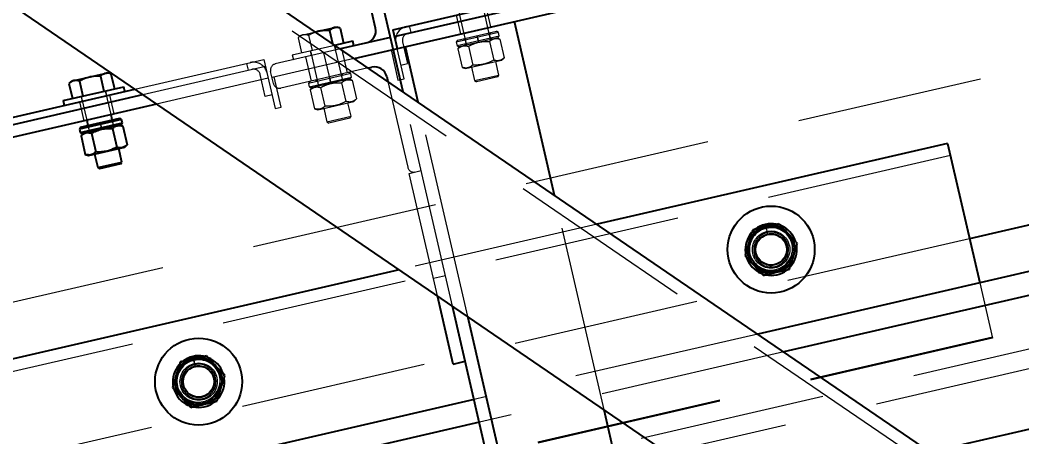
# Model space of a CAD drawing. Header units: millimetres. Extents: x 1293 to 41893, y 1011 to 26911.
# Drawn here: x 12661 to 13002, y 5760.1 to 5902.1 of the extents above; entities that cross this region are included whole.
import ezdxf

# ---------------------------------------------------------------- set-up
doc = ezdxf.new("R2010")
doc.units = ezdxf.units.MM
doc.header["$LTSCALE"] = 50
doc.linetypes.add('HIDDEN', pattern=[1.905, 1.27, -0.635])
doc.layers.add('CAPA_1', color=7, linetype='Continuous')
doc.layers.add('STRUC', color=4, linetype='Continuous')
doc.styles.add('SLDTEXTSTYLE0', font='TXT', dxfattribs={"width": 0.75})
doc.dimstyles.new('SLDDIMSTYLE0', dxfattribs={"dimtxt": 100, "dimasz": 100, "dimexe": 0, "dimexo": 0.0625, "dimgap": 25, "dimtad": 2, "dimdec": 0, "dimlfac": 1.5, "dimrnd": 1e-09, "dimzin": 12, "dimdsep": 46, "dimtxsty": 'SLDTEXTSTYLE0', "dimsah": 1, "dimcen": 0.09, "dimadec": 0, "dimazin": 3, "dimtfac": 1, "dimtdec": 0, "dimtofl": 0, "dimtmove": 0, "dimatfit": 3, "dimfxl": 1, "dimfrac": 2, "dimtolj": 1, "dimtzin": 12, "dimarcsym": 0})
doc.dimstyles.new('SLDDIMSTYLE1', dxfattribs={"dimtxt": 100, "dimasz": 100, "dimexe": 0, "dimexo": 0.0625, "dimgap": 25, "dimtad": 2, "dimdec": 4, "dimlfac": 75, "dimzin": 12, "dimdsep": 46, "dimtxsty": 'SLDTEXTSTYLE0', "dimsah": 1, "dimcen": 0.09, "dimadec": 0, "dimazin": 3, "dimtfac": 1, "dimtdec": 0, "dimtofl": 0, "dimtmove": 0, "dimatfit": 3, "dimfxl": 1, "dimfrac": 2, "dimtolj": 1, "dimtzin": 12, "dimarcsym": 0})

# ---------------------------------------------------------------- blocks, each defined once
blk = doc.blocks.new('_D_3')
at = {"layer": 'CAPA_1', "transparency": 16777216}
blk.add_arc((9899.27, 4708.49), 5214.32, 0, 13, dxfattribs=at)
for points in [[(14979.94, 5881.46), (14986.48, 5780.49), (15016.52, 5787.13)], [(15113.58, 4708.49), (15128.01, 4808.64), (15097.24, 4808.34)]]:
    blk.add_solid(points, dxfattribs=at)
at = {"layer": 'CAPA_1', "transparency": 16777216, "insert": (15196.76, 5413.27), "char_height": 100, "attachment_point": 1, "rotation": 276.5, "style": 'SLDTEXTSTYLE0'}
blk.add_mtext('13°', dxfattribs=at)
blk = doc.blocks.new('_D_5')
at = {"layer": 'CAPA_1', "transparency": 16777216}
for p, q in [((11574.4, 7831.18), (17588.06, 7831.18)), ((17538.06, 7831.18), (17538.06, 4708.49)), ((16485.16, 4708.49), (17588.06, 4708.49))]:
    blk.add_line(p, q, dxfattribs=at)
for points in [[(17538.06, 7831.18), (17522.68, 7731.18), (17553.45, 7731.18)], [(17538.06, 4708.49), (17553.45, 4808.49), (17522.68, 4808.49)]]:
    blk.add_solid(points, dxfattribs=at)
at = {"layer": 'CAPA_1', "transparency": 16777216, "insert": (17409.15, 6122.06), "char_height": 100, "attachment_point": 1, "rotation": 90, "style": 'SLDTEXTSTYLE0'}
blk.add_mtext('4684', dxfattribs=at)

msp = doc.modelspace()

# ---------------------------------------------------------------- linework, layer by layer
at = {"color": 1, "linetype": 'HIDDEN', "lineweight": 18}
for p, q in [((12647.6649906, 5803.5580313), (13641.5224567, 6033.0081067)), ((11109.0187386, 5352.5451709), (13669.0136889, 5943.5665743)), ((13664.0175621, 5935.5711002), (12670.160096, 5706.1210248)), ((12821.1637752, 5895.4949702), (12818.3716527, 5907.5889814)), ((12809.471695, 5903.7963893), (12810.9572717, 5897.3616494)), ((12810.1219862, 5905.6843958), (12812.9141086, 5893.5903846)), ((12821.2693549, 5899.7423814), (12819.7837781, 5906.1771213)), ((12794.1406103, 5897.8239046), (12793.6073264, 5900.1338112)), ((12756.4534125, 5896.8358184), (12755.6240063, 5896.0623846)), ((12756.4534125, 5896.8358184), (12761.5865693, 5898.0209011)), ((12759.1962167, 5896.8870944), (12760.3782546, 5891.7671255)), ((12823.8285686, 5897.8784741), (12809.4741489, 5894.5644951)), ((12809.7426954, 5893.4012921), (12824.0971152, 5896.7152711)), ((12809.8707164, 5895.1991359), (12823.1939279, 5898.2750416)), ((12816.5323221, 5896.7370887), (12817.0389419, 5894.5426774)), ((12816.6840976, 5896.2290429), (12816.5691209, 5896.7455844)), ((12816.5847757, 5896.7491986), (12816.7078722, 5896.2345317)), ((12820.8091907, 5897.1813957), (12821.2057582, 5897.8160365)), ((12821.0777373, 5896.0181927), (12820.8091907, 5897.1813957)), ((12823.8285686, 5897.8784741), (12823.1939279, 5898.2750416)), ((12823.7005477, 5896.0806303), (12824.0971152, 5896.7152711)), ((12824.0971152, 5896.7152711), (12823.8285686, 5897.8784741)), ((12753.6383818, 5890.2111033), (12768.1203079, 5893.5545194)), ((12755.6240063, 5896.0623846), (12756.8060442, 5890.9424158)), ((12767.3728604, 5894.0654651), (12767.5226754, 5893.4165451)), ((12770.8674208, 5881.4501169), (12768.0752983, 5893.5441281)), ((12768.5387121, 5891.9132406), (12768.157795, 5893.563174)), ((12791.2090343, 5894.714072), (12792.9252609, 5887.280278)), ((12809.8707164, 5895.1991359), (12809.4741489, 5894.5644951)), ((12809.4741489, 5894.5644951), (12809.7426954, 5893.4012921)), ((12809.7426954, 5893.4012921), (12810.3773362, 5893.0047246)), ((12823.7005477, 5896.0806303), (12810.3773362, 5893.0047246)), ((12811.858886, 5895.658141), (12812.4935268, 5895.2615734)), ((12812.7620734, 5894.0983705), (12812.3655058, 5893.4637297)), ((12812.4935268, 5895.2615734), (12812.7620734, 5894.0983705)), ((12816.6840976, 5896.2290429), (12816.9526442, 5895.06584)), ((12816.9764188, 5895.0713288), (12816.7078722, 5896.2345317)), ((12817.0757406, 5894.5511731), (12816.9526442, 5895.06584)), ((12816.9764188, 5895.0713288), (12817.0913955, 5894.5547873)), ((12820.7451048, 5894.7881315), (12822.2146011, 5888.4230438)), ((12821.712378, 5895.6216252), (12821.0777373, 5896.0181927)), ((12824.3168541, 5895.6129259), (12823.1800833, 5895.9604717)), ((12824.3168541, 5895.6129259), (12825.7864342, 5889.2474753)), ((12770.0207554, 5892.2553973), (12747.8774677, 5887.1432165)), ((12753.6383818, 5890.2111033), (12754.019299, 5888.56117)), ((12759.7431351, 5891.6204966), (12760.1240522, 5889.9705633)), ((12759.8256317, 5891.6395425), (12762.6177542, 5879.5455313)), ((12764.3313821, 5890.941902), (12766.7425875, 5880.4978241)), ((12772.4232176, 5884.1206746), (12770.5186321, 5892.3703412)), ((12787.2557199, 5891.889715), (12789.6364519, 5881.5776318)), ((12791.6988685, 5882.0537782), (12789.3181365, 5892.3658614)), ((12810.8978005, 5893.1248832), (12810.0284317, 5892.3141837)), ((12810.0284317, 5892.3141837), (12811.4980118, 5885.9487331)), ((12813.6002648, 5893.1386152), (12815.0697611, 5886.7735275)), ((12700.0687674, 5878.5387333), (12743.9859069, 5888.6778039)), ((12738.7444242, 5885.0346873), (12738.2111403, 5887.3445939)), ((12743.9859069, 5888.6778039), (12747.8522156, 5871.9309808)), ((12774.7718742, 5889.0075921), (12746.7706437, 5882.5429987)), ((12758.1441322, 5889.5134628), (12760.0487178, 5881.2637962)), ((12790.6153543, 5886.746994), (12792.9252609, 5887.280278)), ((12812.6347826, 5885.6011873), (12824.9170654, 5888.4367758)), ((12823.9661824, 5883.3564109), (12822.9007573, 5887.9712743)), ((12824.9170654, 5888.4367758), (12825.7864342, 5889.2474753)), ((12702.7293939, 5876.7199624), (12744.5191908, 5886.3678972)), ((12744.4587947, 5876.0909126), (12742.7425682, 5883.5247066)), ((12747.2475519, 5880.4772822), (12746.2937355, 5884.6087152)), ((12779.5229931, 5885.7597869), (12749.7820533, 5878.89355)), ((12773.5322142, 5883.8336207), (12759.1777944, 5880.5196418)), ((12770.5128363, 5883.1365424), (12770.9094038, 5883.7711832)), ((12770.7813828, 5881.9733394), (12770.5128363, 5883.1365424)), ((12773.5322142, 5883.8336207), (12772.8975735, 5884.2301883)), ((12773.8007608, 5882.6704178), (12773.5322142, 5883.8336207)), ((12811.4980118, 5885.9487331), (12812.6347826, 5885.6011873)), ((12814.6510907, 5886.0666888), (12815.7165159, 5881.4518253)), ((12815.7165159, 5881.4518253), (12823.9661824, 5883.3564109)), ((12823.5696149, 5882.7217701), (12823.9661824, 5883.3564109)), ((12745.4714836, 5882.2430639), (12707.4805128, 5873.4721572)), ((12749.9146323, 5872.4071272), (12747.5339003, 5882.7192103)), ((12759.574362, 5881.1542826), (12759.1777944, 5880.5196418)), ((12759.1777944, 5880.5196418), (12759.446341, 5879.3564388)), ((12759.446341, 5879.3564388), (12773.8007608, 5882.6704178)), ((12773.4041932, 5882.035777), (12760.0809818, 5878.9598713)), ((12761.5625316, 5881.6132877), (12762.1971724, 5881.2167201)), ((12762.465719, 5880.0535172), (12762.0691514, 5879.4188764)), ((12762.1971724, 5881.2167201), (12762.465719, 5880.0535172)), ((12766.3877432, 5882.1841896), (12766.2727664, 5882.7007311)), ((12766.2884213, 5882.7043453), (12766.4115178, 5882.1896784)), ((12766.3877432, 5882.1841896), (12766.6562897, 5881.0209867)), ((12766.6800644, 5881.0264755), (12766.4115178, 5882.1896784)), ((12766.7793862, 5880.5063198), (12766.6562897, 5881.0209867)), ((12766.6800644, 5881.0264755), (12766.7950411, 5880.509934)), ((12766.7909429, 5880.5089879), (12766.7425875, 5880.4978241)), ((12770.4487504, 5880.7432782), (12771.9182467, 5874.3781905)), ((12771.4160236, 5881.5767719), (12770.7813828, 5881.9733394)), ((12774.0204997, 5881.5680726), (12772.8837289, 5881.9156183)), ((12773.4041932, 5882.035777), (12773.8007608, 5882.6704178)), ((12774.0204997, 5881.5680726), (12775.4900798, 5875.202622)), ((12786.180921, 5881.208511), (12792.9416866, 5851.9244179)), ((12789.6364519, 5881.5776318), (12791.6988685, 5882.0537782)), ((12815.7165159, 5881.4518253), (12816.3511566, 5881.0552577)), ((12823.5696149, 5882.7217701), (12816.3511566, 5881.0552577)), ((12691.9460881, 5869.8857527), (12690.0795942, 5877.9704259)), ((12690.543008, 5876.3395385), (12690.1620908, 5877.9894718)), ((12692.9772964, 5870.1238259), (12691.4917196, 5876.5585658)), ((12746.7687014, 5876.6241966), (12744.4587947, 5876.0909126)), ((12759.446341, 5879.3564388), (12760.0809818, 5878.9598713)), ((12760.6014461, 5879.0800299), (12759.7320773, 5878.2693304)), ((12759.7320773, 5878.2693304), (12761.2016573, 5871.9038798)), ((12763.3039104, 5879.0937619), (12764.7734067, 5872.7286742)), ((12808.208424, 5804.6158215), (12791.3397708, 5877.681986)), ((12681.1796364, 5874.1778338), (12682.6652132, 5867.7430939)), ((12681.747431, 5876.0467945), (12682.1283481, 5874.3968612)), ((12681.8299276, 5876.0658403), (12683.6964215, 5867.9811671)), ((12762.3384282, 5871.556334), (12774.620711, 5874.3919225)), ((12773.669828, 5869.3115576), (12772.6044028, 5873.926421)), ((12774.620711, 5874.3919225), (12775.4900798, 5875.202622)), ((12813.3672739, 5801.0892965), (12796.4986206, 5874.155461)), ((12747.8522156, 5871.9309808), (12749.9146323, 5872.4071272)), ((12761.2016573, 5871.9038798), (12762.3384282, 5871.556334)), ((12764.3547363, 5872.0218355), (12765.4201615, 5867.406972)), ((12683.5668275, 5866.0395855), (12684.2014683, 5865.643018)), ((12684.1154303, 5866.1662405), (12684.6220501, 5863.9718292)), ((12688.2402636, 5867.1185333), (12688.7468834, 5864.924122)), ((12688.3920391, 5866.6104875), (12688.2770623, 5867.1270289)), ((12688.2927172, 5867.1306431), (12688.4158137, 5866.6159763)), ((12688.3920391, 5866.6104875), (12688.6605856, 5865.4472845)), ((12688.6843603, 5865.4527733), (12688.4158137, 5866.6159763)), ((12692.8717167, 5865.8764147), (12692.3650969, 5868.0708261)), ((12692.5171322, 5867.5628402), (12692.9136997, 5868.197481)), ((12692.7856787, 5866.3996373), (12692.5171322, 5867.5628402)), ((12693.4203195, 5866.0030697), (12692.7856787, 5866.3996373)), ((12765.4201615, 5867.406972), (12773.669828, 5869.3115576)), ((12765.4201615, 5867.406972), (12766.0548022, 5867.0104044)), ((12773.2732605, 5868.6769168), (12766.0548022, 5867.0104044)), ((12773.2732605, 5868.6769168), (12773.669828, 5869.3115576)), ((12684.4700148, 5864.479815), (12684.0734473, 5863.8451742)), ((12684.2014683, 5865.643018), (12684.4700148, 5864.479815)), ((12688.7836821, 5864.9326176), (12688.6605856, 5865.4472845)), ((12688.6843603, 5865.4527733), (12688.799337, 5864.9362318)), ((12688.7952388, 5864.9352857), (12688.7468834, 5864.924122)), ((12977.6627545, 5855.9845058), (12652.8727329, 5781.000821)), ((12793.4170711, 5849.8653011), (12797.5419044, 5850.8175939)), ((12803.0495742, 5808.1423465), (12793.4170711, 5849.8653011)), ((12859.7969224, 5769.3505717), (12842.9282692, 5842.4167361)), ((12857.374003, 5832.5418138), (12790.0826415, 5817.0063789)), ((12916.2241863, 5831.3550196), (12913.7642213, 5830.787092)), ((12914.8594684, 5831.6546588), (12915.4319314, 5829.1750494)), ((12915.4733426, 5829.1844384), (12914.9203684, 5831.6687187)), ((12984.212454, 5827.6146407), (12659.4224324, 5752.6309559)), ((12923.8485545, 5825.6517394), (12923.7655567, 5826.0112423)), ((12909.3286403, 5822.6782175), (12909.4116381, 5822.3187146)), ((12801.6652765, 5814.1383987), (12805.7901097, 5815.0906915)), ((12987.6761821, 5812.6115857), (12992.0458709, 5793.6843844)), ((12912.0654003, 5795.1554612), (12815.5374707, 5772.8702327)), ((12991.9628731, 5794.0438873), (12667.1728515, 5719.0602025)), ((12992.0458709, 5793.6843844), (12667.2558493, 5718.7006996)), ((12920.9945829, 5789.0515841), (12817.3271957, 5765.1180819)), ((12721.3501733, 5786.3648088), (12718.8902084, 5785.7968811)), ((12719.9854555, 5786.664448), (12720.5579184, 5784.1848386)), ((12720.5993297, 5784.1942275), (12720.0463555, 5786.6785078)), ((12728.9745416, 5780.6615286), (12728.8915438, 5781.0210315)), ((12714.4546273, 5777.6880067), (12714.5376251, 5777.3285038))]:
    msp.add_line(p, q, dxfattribs=at)
at = {"color": 7, "linetype": 'Continuous', "lineweight": 25}
for p, q in [((12787.8325598, 5898.8006013), (13086.5101497, 5967.7557562)), ((12788.3658437, 5896.4906947), (13086.5101497, 5965.3227313)), ((12774.7718742, 5889.0075921), (13086.5101497, 5960.9780439)), ((12791.3397708, 5877.681986), (12778.4960485, 5933.3142594)), ((12781.9895576, 5899.3633004), (12774.8465998, 5930.3028498)), ((12842.9282692, 5842.4167361), (12829.2673092, 5901.5888546)), ((12761.5865693, 5898.0209011), (12768.8283315, 5899.6927936)), ((12762.5899465, 5898.252549), (12761.6800803, 5897.9569781)), ((12766.3406375, 5898.5365139), (12767.3728604, 5894.0654651)), ((12769.9128479, 5899.3612237), (12768.8283315, 5899.6927936)), ((12769.9128479, 5899.3612237), (12771.0948858, 5894.2412548)), ((12787.8325598, 5898.8006013), (12789.3181365, 5892.3658614)), ((12768.1203079, 5893.5545194), (12774.2625482, 5894.9725673)), ((12787.0666837, 5896.1907599), (12770.0207554, 5892.2553973)), ((12774.6434653, 5893.322634), (12774.2625482, 5894.9725673)), ((12796.4986206, 5874.155461), (12792.1438097, 5893.0182194)), ((12678.4577084, 5881.2621163), (12690.8326273, 5884.1190914)), ((12691.9171438, 5883.7875215), (12690.8326273, 5884.1190914)), ((12691.9171438, 5883.7875215), (12693.0991817, 5878.6675526)), ((12779.5229931, 5885.7597869), (12780.7216027, 5886.0365078)), ((12678.4577084, 5881.2621163), (12677.6283022, 5880.4886824)), ((12677.6283022, 5880.4886824), (12678.8103401, 5875.3687136)), ((12681.2005126, 5881.3133922), (12682.3825505, 5876.1934234)), ((12688.3449334, 5882.9628117), (12689.5269713, 5877.8428429)), ((12785.7987288, 5882.8639673), (12786.180921, 5881.208511)), ((12628.6854492, 5862.0585958), (12700.0687674, 5878.5387333)), ((12629.2187332, 5859.7486891), (12702.7293939, 5876.7199624)), ((12675.6426777, 5874.6374011), (12696.2668441, 5879.3988651)), ((12696.6477612, 5877.7489318), (12696.2668441, 5879.3988651)), ((12707.4805128, 5873.4721572), (12641.2463657, 5858.1807995)), ((12675.6426777, 5874.6374011), (12676.0235948, 5872.9874678)), ((12692.3650969, 5868.0708261), (12691.9460881, 5869.8857527)), ((12695.5365101, 5868.2599186), (12681.1820903, 5864.9459396)), ((12681.4506369, 5863.7827366), (12695.8050567, 5867.0967156)), ((12681.5786579, 5865.5805804), (12694.9018694, 5868.6564861)), ((12695.4084891, 5866.4620748), (12682.0852776, 5863.3861691)), ((12683.6964215, 5867.9811671), (12684.1154303, 5866.1662405)), ((12696.0247956, 5865.9943704), (12694.8880248, 5866.3419162)), ((12695.5365101, 5868.2599186), (12694.9018694, 5868.6564861)), ((12695.4084891, 5866.4620748), (12695.8050567, 5867.0967156)), ((12695.8050567, 5867.0967156), (12695.5365101, 5868.2599186)), ((12696.0247956, 5865.9943704), (12697.4943757, 5859.6289198)), ((12681.5786579, 5865.5805804), (12681.1820903, 5864.9459396)), ((12681.1820903, 5864.9459396), (12681.4506369, 5863.7827366)), ((12681.4506369, 5863.7827366), (12682.0852776, 5863.3861691)), ((12682.605742, 5863.5063277), (12681.7363732, 5862.6956282)), ((12681.7363732, 5862.6956282), (12683.2059532, 5856.3301776)), ((12685.3082063, 5863.5200597), (12686.7777026, 5857.154972)), ((12692.4530463, 5865.169576), (12693.9225425, 5858.8044883)), ((12696.6250069, 5858.8182203), (12697.4943757, 5859.6289198)), ((12976.7140855, 5860.0936428), (12857.374003, 5832.5418138)), ((12976.7140855, 5860.0936428), (12987.6761821, 5812.6115857)), ((12683.2059532, 5856.3301776), (12684.342724, 5855.9826319)), ((12684.342724, 5855.9826319), (12696.6250069, 5858.8182203)), ((12686.3590322, 5856.4481333), (12687.4244574, 5851.8332698)), ((12695.6741239, 5853.7378554), (12694.6086987, 5858.3527189)), ((12687.4244574, 5851.8332698), (12695.6741239, 5853.7378554)), ((12695.2775563, 5853.1032146), (12688.0590981, 5851.4367022)), ((12695.2775563, 5853.1032146), (12695.6741239, 5853.7378554)), ((12687.4244574, 5851.8332698), (12688.0590981, 5851.4367022)), ((13086.5101497, 5835.429205), (12912.0654003, 5795.1554612)), ((12914.6670978, 5832.4879076), (12914.8594684, 5831.6546588)), ((12914.7346182, 5832.5032162), (12914.9203684, 5831.6687187)), ((13010.1956557, 5833.6133354), (12984.212454, 5827.6146407)), ((13086.5101497, 5827.2638636), (12920.9945829, 5789.0515841)), ((12790.0826415, 5817.0063789), (12651.9240639, 5785.109958)), ((12808.4138081, 5784.9072968), (12803.0495742, 5808.1423465)), ((12869.3597972, 5539.7401239), (12808.208424, 5804.6158215)), ((12873.4846305, 5540.6924167), (12813.3672739, 5801.0892965)), ((12719.8606053, 5787.5130054), (12720.0463555, 5786.6785078)), ((12719.7930848, 5787.4976968), (12719.9854555, 5786.664448)), ((12808.4138081, 5784.9072968), (12812.5386414, 5785.8595896)), ((12970.8022885, 5755.0036618), (13086.5101497, 5781.7169264)), ((12815.5374707, 5772.8702327), (12719.4970613, 5750.6975571)), ((12910.60813, 5549.2630518), (12859.7969224, 5769.3505717)), ((12817.3271957, 5765.1180819), (12722.9524258, 5743.3299495))]:
    msp.add_line(p, q, dxfattribs=at)
at = {"color": 7, "linetype": 'Continuous', "lineweight": 25, "flags": 128}
for points in [[(12914.7861344, 5831.9723035), (12913.4537497, 5831.5430136), (12912.9497205, 5831.3118219)], [(12916.9425168, 5832.1787395), (12916.236837, 5832.1740091), (12914.8495913, 5831.9866907)], [(12719.9121214, 5786.9820926), (12718.5797368, 5786.5528027), (12718.0757075, 5786.321611)], [(12722.0685038, 5787.1885286), (12721.362824, 5787.1837983), (12719.9755783, 5786.9964799)]]:
    msp.add_lwpolyline(points, dxfattribs=at)
at = {"color": 1, "linetype": 'HIDDEN', "lineweight": 18, "flags": 128}
for points in [[(12918.3537048, 5832.5456399), (12919.0444891, 5832.379528), (12919.9710537, 5832.0599128)], [(12910.0200947, 5829.7017197), (12910.8319994, 5830.5175509), (12911.2381923, 5830.854371)], [(12924.947938, 5826.8141231), (12925.0356768, 5826.5488702), (12925.3501475, 5825.1582139)], [(12914.7871601, 5815.32645), (12914.2788675, 5815.4522836), (12913.1914796, 5815.8345552)], [(12923.2742742, 5818.1444436), (12922.4320179, 5817.300807), (12921.9370053, 5816.8987839)], [(12723.4796918, 5787.555429), (12724.1704761, 5787.3893171), (12725.0970407, 5787.0697019)], [(12715.1460818, 5784.7115089), (12715.9579864, 5785.5273401), (12716.3641794, 5785.8641601)], [(12730.0739251, 5781.8239123), (12730.1616638, 5781.5586594), (12730.4761346, 5780.1680031)], [(12719.9131472, 5770.3362391), (12719.4048546, 5770.4620728), (12718.3174666, 5770.8443443)], [(12728.4002612, 5773.1542327), (12727.558005, 5772.3105961), (12727.0629923, 5771.908573)]]:
    msp.add_lwpolyline(points, dxfattribs=at)
at = {"color": 7, "linetype": 'Continuous', "lineweight": 25}
for centre, radius in [((12916.6450174, 5823.9205965), 14.8166667), ((12916.6450174, 5823.9205965), 7.8901787), ((12916.6450174, 5823.9205965), 5.2916667), ((12721.7710045, 5778.9303856), 14.8166667), ((12721.7710045, 5778.9303856), 7.8901787), ((12721.7710045, 5778.9303856), 5.2916667)]:
    msp.add_circle(centre, radius, dxfattribs=at)
at = {"color": 1, "linetype": 'HIDDEN', "lineweight": 18}
for centre, radius in [((12916.6450174, 5823.9205965), 6.35), ((12916.6450174, 5823.9205965), 5.3763333), ((12721.7710045, 5778.9303856), 6.35), ((12721.7710045, 5778.9303856), 5.3763333)]:
    msp.add_circle(centre, radius, dxfattribs=at)
at = {"color": 7, "linetype": 'Continuous', "lineweight": 25}
for centre, radius, start, end in [((12777.8647243, 5898.4110076), 4.2333333, 283, 13), ((12781.6738955, 5881.9116745), 4.2333333, 13, 103), ((12916.6450174, 5823.9205965), 8.7926667, 103, 127.94642582), ((12916.6450174, 5823.9205965), 8.7926667, 78.794357239, 102.548847468), ((12916.6450174, 5823.9205965), 8.7926667, 19.21319268, 67.773195579), ((12916.6450174, 5823.9205965), 8.7926667, 138.890990059, 187.182447458), ((12916.6450174, 5823.9205965), 8.7926667, 318.933962532, 8.091574552), ((12916.6450174, 5823.9205965), 8.7926667, 198.313455478, 246.872734209), ((12916.6450174, 5823.9205965), 8.7926667, 257.801674775, 307.003500186), ((12721.7710045, 5778.9303856), 8.7926667, 78.794357239, 102.548847468), ((12721.7710045, 5778.9303856), 8.7926667, 138.890990059, 187.182447458), ((12721.7710045, 5778.9303856), 8.7926667, 103, 127.94642582), ((12721.7710045, 5778.9303856), 8.7926667, 19.21319268, 67.773195579), ((12721.7710045, 5778.9303856), 8.7926667, 318.933962532, 8.091574552), ((12721.7710045, 5778.9303856), 8.7926667, 198.313455478, 246.872734209), ((12721.7710045, 5778.9303856), 8.7926667, 257.801674775, 307.003500186)]:
    msp.add_arc(centre, radius, start, end, dxfattribs=at)
at = {"color": 1, "linetype": 'HIDDEN', "lineweight": 18}
for centre, radius, start, end in [((12793.518941, 5895.247356), 4.7413333, 103, 193), ((12793.518941, 5895.247356), 2.3706667, 103, 193), ((12740.4326615, 5882.9914227), 4.7413333, 13, 103), ((12748.3528522, 5885.0840998), 2.11328, 103, 193), ((12740.4326615, 5882.9914227), 2.3706667, 13, 103), ((12749.3066687, 5880.9526667), 2.11328, 193, 283), ((12795.0008034, 5852.3998024), 2.11328, 193, 283), ((12916.6450174, 5823.9205965), 8.2635, 56.785263253, 87.936813412), ((12916.551078, 5824.3274929), 7.3983928, 112.824044154, 93.175955846), ((12916.6340758, 5823.96799), 7.3983928, 112.824044154, 93.175955846), ((12916.6450174, 5823.9205965), 8.2635, 116.563092853, 149.887071228), ((12916.6450174, 5823.9205965), 5.9218333, 103, 102.548847468), ((12916.6450174, 5823.9205965), 5.3926667, 103, 102.548847468), ((12916.6450174, 5823.9205965), 8.2635, 357.300355326, 28.639869193), ((12916.6450174, 5823.9205965), 8.7926667, 187.182447458, 198.313455478), ((12916.6450174, 5823.9205965), 8.2635, 177.892846764, 209.982552908), ((12916.6450174, 5823.9205965), 8.2635, 297.996772679, 329.165078617), ((12916.6450174, 5823.9205965), 8.2635, 238.752602963, 269.662195718), ((12721.677065, 5779.337282), 7.3983928, 112.824044154, 93.175955846), ((12721.7600628, 5778.9777791), 7.3983928, 112.824044154, 93.175955846), ((12721.7710045, 5778.9303856), 8.2635, 116.563092853, 149.887071228), ((12721.7710045, 5778.9303856), 5.9218333, 103, 102.548847468), ((12721.7710045, 5778.9303856), 5.3926667, 103, 102.548847468), ((12721.7710045, 5778.9303856), 8.2635, 56.785263253, 87.936813412), ((12721.7710045, 5778.9303856), 8.2635, 357.300355326, 28.639869193), ((12721.7710045, 5778.9303856), 8.7926667, 187.182447458, 198.313455478), ((12721.7710045, 5778.9303856), 8.2635, 177.892846764, 209.982552908), ((12721.7710045, 5778.9303856), 8.2635, 297.996772679, 329.165078617), ((12721.7710045, 5778.9303856), 8.2635, 238.752602963, 269.662195718)]:
    msp.add_arc(centre, radius, start, end, dxfattribs=at)
for points, knots in [([(12757.2570936, 5897.0213629), (12757.0605414, 5896.9608887), (12756.4741548, 5896.7804722), (12755.9634962, 5896.3491386), (12755.6240063, 5896.0623846)], [0, 0, 0, 0, 0.3351922062, 1, 1, 1, 1]), ([(12759.1962167, 5896.8870944), (12759.0704487, 5896.9239697), (12758.4228675, 5897.1138409), (12757.8054925, 5897.0691396), (12757.3080191, 5897.0331199)], [0, 0, 0, 0, 0.1942119601, 1, 1, 1, 1]), ([(12761.6800803, 5897.9569781), (12761.3883613, 5897.8696876), (12760.5211723, 5897.6102004), (12759.7247353, 5897.175538), (12759.1962167, 5896.8870944)], [0, 0, 0, 0, 0.3363961895, 1, 1, 1, 1]), ([(12810.0284317, 5892.3141837), (12810.3015961, 5892.5453496), (12810.8538488, 5893.0126946), (12811.7552056, 5893.3450576), (12812.6828848, 5893.3766739), (12813.2926094, 5893.2184513), (12813.6002648, 5893.1386152)], [0, 0, 0, 0, 0.2646061211, 0.5349506065, 0.7653448938, 1, 1, 1, 1]), ([(12813.6002648, 5893.1386152), (12813.8799681, 5893.2889349), (12814.7053154, 5893.7324977), (12816.1657336, 5894.3260096), (12818.2853565, 5894.8225293), (12819.8337176, 5894.8008766), (12820.7451048, 5894.7881315)], [0, 0, 0, 0, 0.1280647744, 0.377893031, 0.6338190398, 1, 1, 1, 1]), ([(12820.7451048, 5894.7881315), (12821.0182723, 5895.0193309), (12821.5705307, 5895.4867432), (12822.4718756, 5895.8192052), (12823.399525, 5895.8509083), (12824.0092156, 5895.6927365), (12824.3168541, 5895.6129259)], [0, 0, 0, 0, 0.2646176718, 0.5349733347, 0.7653562273, 1, 1, 1, 1]), ([(12815.0697611, 5886.7735275), (12814.7965936, 5886.5423281), (12814.2443352, 5886.0749158), (12813.3429903, 5885.7424538), (12812.4153409, 5885.7107507), (12811.8056503, 5885.8689225), (12811.4980118, 5885.9487331)], [0, 0, 0, 0, 0.2646176718, 0.5349733347, 0.7653562273, 1, 1, 1, 1]), ([(12822.2146011, 5888.4230438), (12821.4010403, 5888.0120461), (12820.0331235, 5887.3209966), (12817.9122461, 5886.8331326), (12816.3391909, 5886.72355), (12815.3870473, 5886.761036), (12815.0697611, 5886.7735275)], [0, 0, 0, 0, 0.3661794341, 0.6156922034, 0.8719357593, 1, 1, 1, 1]), ([(12825.7864342, 5889.2474753), (12825.5132698, 5889.0163094), (12824.9610171, 5888.5489644), (12824.0596603, 5888.2166013), (12823.1319811, 5888.1849851), (12822.5222565, 5888.3432077), (12822.2146011, 5888.4230438)], [0, 0, 0, 0, 0.2646061211, 0.5349506065, 0.7653448938, 1, 1, 1, 1]), ([(12763.3039104, 5879.0937619), (12763.5836137, 5879.2440816), (12764.408961, 5879.6876444), (12765.8693792, 5880.2811563), (12767.9890021, 5880.777676), (12769.5373632, 5880.7560233), (12770.4487504, 5880.7432782)], [0, 0, 0, 0, 0.1280647744, 0.377893031, 0.6338190398, 1, 1, 1, 1]), ([(12770.4487504, 5880.7432782), (12770.7219179, 5880.9744776), (12771.2741763, 5881.4418899), (12772.1755212, 5881.7743519), (12773.1031705, 5881.806055), (12773.7128612, 5881.6478832), (12774.0204997, 5881.5680726)], [0, 0, 0, 0, 0.2646176718, 0.5349733347, 0.7653562273, 1, 1, 1, 1]), ([(12759.7320773, 5878.2693304), (12760.0052417, 5878.5004963), (12760.5574944, 5878.9678413), (12761.4588512, 5879.3002043), (12762.3865304, 5879.3318206), (12762.996255, 5879.173598), (12763.3039104, 5879.0937619)], [0, 0, 0, 0, 0.2646061211, 0.5349506065, 0.7653448938, 1, 1, 1, 1]), ([(12771.9182467, 5874.3781905), (12771.1046859, 5873.9671928), (12769.7367691, 5873.2761433), (12767.6158917, 5872.7882793), (12766.0428365, 5872.6786967), (12765.0906928, 5872.7161827), (12764.7734067, 5872.7286742)], [0, 0, 0, 0, 0.36617943412, 0.61569220336, 0.87193575927, 1, 1, 1, 1]), ([(12775.4900798, 5875.202622), (12775.2169154, 5874.9714561), (12774.6646626, 5874.5041111), (12773.7633059, 5874.171748), (12772.8356267, 5874.1401318), (12772.2259021, 5874.2983544), (12771.9182467, 5874.3781905)], [0, 0, 0, 0, 0.26460612106, 0.53495060651, 0.76534489377, 1, 1, 1, 1]), ([(12764.7734067, 5872.7286742), (12764.5002392, 5872.4974748), (12763.9479807, 5872.0300625), (12763.0466358, 5871.6976005), (12762.1189865, 5871.6658974), (12761.5092959, 5871.8240692), (12761.2016573, 5871.9038798)], [0, 0, 0, 0, 0.2646176718, 0.5349733347, 0.7653562273, 1, 1, 1, 1])]:
    msp.add_open_spline(points, degree=3, knots=knots, dxfattribs=at)
at = {"color": 7, "linetype": 'Continuous', "lineweight": 25}
for points, knots in [([(12766.3406375, 5898.5365139), (12765.9007183, 5898.5541631), (12764.6773444, 5898.603244), (12763.4669439, 5898.4037927), (12762.6917974, 5898.2760631)], [0, 0, 0, 0, 0.3595950484, 1, 1, 1, 1]), ([(12767.9737248, 5899.4954921), (12767.7771726, 5899.4350179), (12767.190786, 5899.2546014), (12766.6801274, 5898.8232678), (12766.3406375, 5898.5365139)], [0, 0, 0, 0, 0.3351922062, 1, 1, 1, 1]), ([(12769.9128479, 5899.3612237), (12769.7870799, 5899.3980989), (12769.1394987, 5899.5879701), (12768.5221237, 5899.5432689), (12768.0246503, 5899.5072492)], [0, 0, 0, 0, 0.1942119601, 1, 1, 1, 1]), ([(12688.3449334, 5882.9628117), (12687.9050142, 5882.980461), (12686.6816402, 5883.0295418), (12685.4712398, 5882.8300905), (12684.6960933, 5882.7023609)], [0, 0, 0, 0, 0.3595950484, 1, 1, 1, 1]), ([(12689.9780207, 5883.9217899), (12689.7814685, 5883.8613157), (12689.1950819, 5883.6808992), (12688.6844232, 5883.2495656), (12688.3449334, 5882.9628117)], [0, 0, 0, 0, 0.3351922062, 1, 1, 1, 1]), ([(12691.9171438, 5883.7875215), (12691.7913758, 5883.8243967), (12691.1437946, 5884.014268), (12690.5264196, 5883.9695667), (12690.0289462, 5883.933547)], [0, 0, 0, 0, 0.1942119601, 1, 1, 1, 1]), ([(12679.2613895, 5881.4476607), (12679.0648373, 5881.3871865), (12678.4784507, 5881.20677), (12677.967792, 5880.7754364), (12677.6283022, 5880.4886824)], [0, 0, 0, 0, 0.3351922062, 1, 1, 1, 1]), ([(12681.2005126, 5881.3133922), (12681.0747445, 5881.3502675), (12680.4271633, 5881.5401387), (12679.8097884, 5881.4954375), (12679.312315, 5881.4594177)], [0, 0, 0, 0, 0.19421196006, 1, 1, 1, 1]), ([(12684.5942424, 5882.6788468), (12683.9936197, 5882.5069346), (12682.8148176, 5882.1695342), (12681.7317406, 5881.5951275), (12681.2005126, 5881.3133922)], [0, 0, 0, 0, 0.5095195514, 1, 1, 1, 1]), ([(12692.4530463, 5865.169576), (12692.7262138, 5865.4007754), (12693.2784722, 5865.8681877), (12694.1798171, 5866.2006497), (12695.1074664, 5866.2323528), (12695.7171571, 5866.074181), (12696.0247956, 5865.9943704)], [0, 0, 0, 0, 0.2646176718, 0.5349733347, 0.7653562273, 1, 1, 1, 1]), ([(12681.7363732, 5862.6956282), (12682.0095375, 5862.9267941), (12682.5617903, 5863.3941391), (12683.463147, 5863.7265022), (12684.3908263, 5863.7581184), (12685.0005508, 5863.5998958), (12685.3082063, 5863.5200597)], [0, 0, 0, 0, 0.2646061211, 0.5349506065, 0.7653448938, 1, 1, 1, 1]), ([(12685.3082063, 5863.5200597), (12685.5879096, 5863.6703794), (12686.4132569, 5864.1139422), (12687.8736751, 5864.7074541), (12689.9932979, 5865.2039738), (12691.541659, 5865.1823211), (12692.4530463, 5865.169576)], [0, 0, 0, 0, 0.1280647744, 0.377893031, 0.6338190398, 1, 1, 1, 1]), ([(12697.4943757, 5859.6289198), (12697.2212113, 5859.3977539), (12696.6689585, 5858.9304089), (12695.7676018, 5858.5980459), (12694.8399225, 5858.5664296), (12694.230198, 5858.7246522), (12693.9225425, 5858.8044883)], [0, 0, 0, 0, 0.2646061211, 0.5349506065, 0.7653448938, 1, 1, 1, 1]), ([(12686.7777026, 5857.154972), (12686.504535, 5856.9237726), (12685.9522766, 5856.4563603), (12685.0509317, 5856.1238983), (12684.1232824, 5856.0921952), (12683.5135917, 5856.250367), (12683.2059532, 5856.3301776)], [0, 0, 0, 0, 0.2646176718, 0.5349733347, 0.76535622725, 1, 1, 1, 1]), ([(12693.9225425, 5858.8044883), (12693.1089818, 5858.3934906), (12691.741065, 5857.7024411), (12689.6201875, 5857.2145772), (12688.0471323, 5857.1049945), (12687.0949887, 5857.1424805), (12686.7777026, 5857.154972)], [0, 0, 0, 0, 0.3661794341, 0.6156922034, 0.8719357593, 1, 1, 1, 1]), ([(12919.3208736, 5832.6846554), (12918.245159, 5832.4363071), (12916.4349539, 5832.0183883), (12913.787105, 5831.4070842), (12911.8905684, 5830.9692343), (12910.7710784, 5830.7107796), (12910.3980633, 5830.6246623)], [0, 0, 0, 0, 0.36571086264, 0.61541573016, 0.87185615401, 1, 1, 1, 1]), ([(12925.5794063, 5825.9832626), (12925.0362617, 5826.5648407), (12923.9382069, 5827.740595), (12922.3111785, 5829.4827534), (12920.755695, 5831.1483046), (12919.8020663, 5832.169413), (12919.3208736, 5832.6846554)], [0, 0, 0, 0, 0.2646037157, 0.5349392798, 0.7653344448, 1, 1, 1, 1]), ([(12910.3980633, 5830.6246623), (12910.1649495, 5829.8642174), (12909.6936641, 5828.3268284), (12908.9951286, 5826.0481222), (12908.3270946, 5823.8689158), (12907.9173701, 5822.5323459), (12907.7106286, 5821.8579303)], [0, 0, 0, 0, 0.264433571, 0.5346044925, 0.7651675047, 1, 1, 1, 1]), ([(12922.8919716, 5817.2165306), (12923.1250853, 5817.9769755), (12923.5963707, 5819.5143645), (12924.2949063, 5821.7930707), (12924.9629403, 5823.9722772), (12925.3726647, 5825.308847), (12925.5794063, 5825.9832626)], [0, 0, 0, 0, 0.264433571, 0.5346044925, 0.7651675047, 1, 1, 1, 1]), ([(12907.7106286, 5821.8579303), (12908.2537732, 5821.2763522), (12909.351828, 5820.1005979), (12910.9788563, 5818.3584395), (12912.5343399, 5816.6928883), (12913.4879686, 5815.6717799), (12913.9691613, 5815.1565375)], [0, 0, 0, 0, 0.2646037157, 0.5349392798, 0.7653344448, 1, 1, 1, 1]), ([(12913.9691613, 5815.1565375), (12914.3421824, 5815.2426562), (12915.4429966, 5815.4967992), (12917.3384501, 5815.9343991), (12919.987182, 5816.5459071), (12921.8162597, 5816.9681829), (12922.8919716, 5817.2165306)], [0, 0, 0, 0, 0.1281443788, 0.3781639842, 0.6342876167, 1, 1, 1, 1]), ([(12724.4468606, 5787.6944445), (12723.371146, 5787.4460962), (12721.560941, 5787.0281775), (12718.9130921, 5786.4168734), (12717.0165554, 5785.9790234), (12715.8970655, 5785.7205688), (12715.5240503, 5785.6344514)], [0, 0, 0, 0, 0.3657108626, 0.6154157302, 0.871856154, 1, 1, 1, 1]), ([(12730.7053933, 5780.9930518), (12730.1622487, 5781.5746298), (12729.0641939, 5782.7503841), (12727.4371656, 5784.4925426), (12725.881682, 5786.1580937), (12724.9280533, 5787.1792022), (12724.4468606, 5787.6944445)], [0, 0, 0, 0, 0.26460371574, 0.53493927979, 0.76533444477, 1, 1, 1, 1]), ([(12715.5240503, 5785.6344514), (12715.2909366, 5784.8740065), (12714.8196512, 5783.3366176), (12714.1211156, 5781.0579114), (12713.4530816, 5778.8787049), (12713.0433572, 5777.5421351), (12712.8366156, 5776.8677194)], [0, 0, 0, 0, 0.264433571, 0.5346044925, 0.7651675047, 1, 1, 1, 1]), ([(12728.0179586, 5772.2263197), (12728.2510724, 5772.9867646), (12728.7223578, 5774.5241536), (12729.4208933, 5776.8028598), (12730.0889273, 5778.9820663), (12730.4986518, 5780.3186361), (12730.7053933, 5780.9930518)], [0, 0, 0, 0, 0.264433571, 0.5346044925, 0.7651675047, 1, 1, 1, 1]), ([(12712.8366156, 5776.8677194), (12713.3797602, 5776.2861413), (12714.477815, 5775.1103871), (12716.1048433, 5773.3682286), (12717.6603269, 5771.7026775), (12718.6139556, 5770.681569), (12719.0951483, 5770.1663267)], [0, 0, 0, 0, 0.26460371574, 0.53493927979, 0.76533444477, 1, 1, 1, 1]), ([(12719.0951483, 5770.1663267), (12719.4681694, 5770.2524454), (12720.5689836, 5770.5065884), (12722.4644371, 5770.9441883), (12725.1131691, 5771.5556962), (12726.9422468, 5771.9779721), (12728.0179586, 5772.2263197)], [0, 0, 0, 0, 0.1281443788, 0.3781639842, 0.6342876167, 1, 1, 1, 1])]:
    msp.add_open_spline(points, degree=3, knots=knots, dxfattribs=at)
at = {"layer": 'STRUC', "linetype": 'HIDDEN', "lineweight": 18}
msp.add_line((14064.1938751, 5002.446985), (12457.1292275, 6101.0162043), dxfattribs=at)
at = {"layer": 'STRUC', "linetype": 'Continuous', "lineweight": 25}
for p, q in [((13086.5101497, 5675.9072204), (12543.5182457, 6047.0896696)), ((13086.5101497, 5614.3722555), (12506.9683385, 6010.5397625))]:
    msp.add_line(p, q, dxfattribs=at)

# ---------------------------------------------------------------- dimensions: what is measured, and where the dimension line sits
at = {"layer": 'CAPA_1'}
dim = msp.add_linear_dim(base=(17538.0605071, 4708.4929069), p1=(11510.8968592, 7831.1769069), p2=(16421.6646746, 4708.4929069), angle=90, dimstyle='SLDDIMSTYLE0', dxfattribs=at)
dim.commit()
dim.dimension.update_dxf_attribs({"geometry": '_D_5', "text_midpoint": (17538.0605071, 6269.8349069), "dimtype": 160})
dim = msp.add_angular_dim_2l(base=(15080.062669, 5298.7701303), line1=((16421.6646746, 4708.4929069), (6449.8953906, 4708.4929069)), line2=((16705.6180701, 6279.8631045), (11026.6060803, 4968.759879)), dimstyle='SLDDIMSTYLE1', dxfattribs=at)
dim.commit()
dim.dimension.update_dxf_attribs({"geometry": '_D_3', "text_midpoint": (15080.062669, 5298.7701303), "dimtype": 162})

doc.saveas('drawing.dxf')
